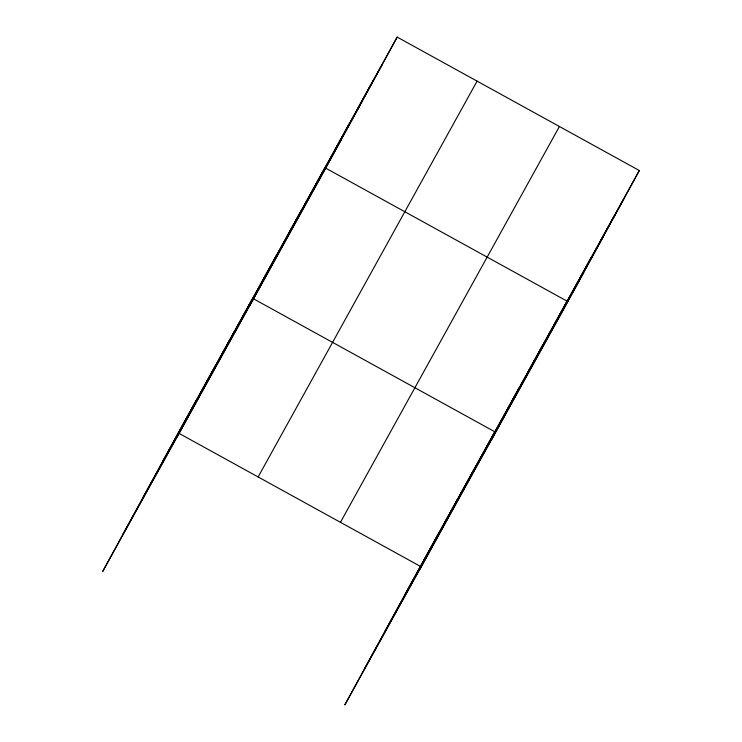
<?xml version="1.0" encoding="UTF-8"?>
<svg xmlns="http://www.w3.org/2000/svg" width="742" height="742" viewBox="0 0 742 742"><rect width="100%" height="100%" fill="white"/><g stroke="black" fill="none" stroke-linecap="round" stroke-linejoin="round"><path stroke-width="1.11" d="M397.183 37.1L178.219 432.92L102.684 571.47L321.638 175.65L397.183 37.1L639.316 170.53L563.781 309.08L344.817 704.9L420.362 566.35L639.316 170.53M181.484 427.429L196.834 399.27M200.099 393.779L215.449 365.63M218.704 360.139L234.055 331.98M177.125 436.89L252.67 298.34L494.803 431.77L419.267 570.32M261.407 282.952L276.757 254.803M285.485 239.416L300.835 211.257M249.386 306.27L324.922 167.72L567.064 301.15L491.519 439.7M333.659 152.333L349.009 124.183M357.746 108.796L373.096 80.637M423.626 560.859L438.976 532.7M442.232 527.21L457.582 499.06M460.847 493.569L476.197 465.42M503.54 416.383L518.89 388.233M527.627 372.846L542.977 344.687M575.801 285.763L591.151 257.613M599.879 242.226L615.229 214.067M162.869 461.07L381.833 65.25M143.011 497.502L361.966 101.682M122.541 535.038L341.505 139.218M258.133 476.948L477.087 81.128M340.457 522.312L559.412 126.502M405.011 594.5L623.966 198.689M385.144 630.932L604.109 235.112M364.684 668.468L583.639 272.648M178.219 432.92L420.362 566.35"/></g></svg>
